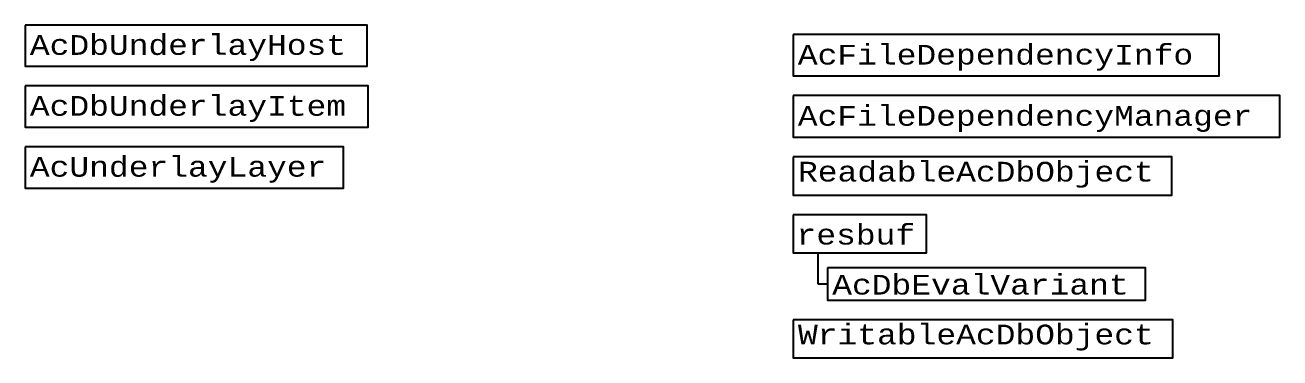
# Model space of a CAD drawing. Header units: inches. Extents: x 350 to 848, y -216 to 10.
# Drawn here: x 389.88 to 415.33, y -126.57 to -119.81 of the extents above; entities that cross this region are included whole.
import ezdxf

# ---------------------------------------------------------------- set-up
doc = ezdxf.new("R2010")
doc.units = ezdxf.units.IN
doc.header["$MEASUREMENT"] = 0
for name, color, linetype in [('ObjectARX 2009 Unmanaged classes', 7, 'Continuous'), ('Unmanaged classes', 7, 'Continuous'), ('Unmanaged classes w .NET Wrappers', 3, 'Continuous')]:
    doc.layers.add(name, color=color, linetype=linetype)
doc.styles.add('Unmanaged', font='cour.ttf', dxfattribs={"height": 0.2})

msp = doc.modelspace()

# ---------------------------------------------------------------- linework, layer by layer
for p, q in [((405.955, -124.44), (405.955, -125.067)), ((405.955, -125.067), (406.155, -125.067))]:
    msp.add_line(p, q)
for points in [[(389.88, -119.815), (389.88, -120.65), (396.818, -120.65), (396.818, -119.815)], [(405.455, -120.004), (405.455, -120.847), (414.097, -120.847), (414.097, -120.004)], [(389.88, -121.05), (389.88, -121.886), (396.841, -121.886), (396.841, -121.05)], [(405.455, -121.247), (405.455, -122.09), (415.328, -122.09), (415.328, -121.247)], [(389.88, -122.286), (389.88, -123.122), (396.336, -123.122), (396.336, -122.286)], [(405.455, -122.49), (405.455, -123.265), (413.138, -123.265), (413.138, -122.49)], [(405.455, -123.665), (405.455, -124.44), (408.164, -124.44), (408.164, -123.665)], [(406.155, -124.74), (406.155, -125.395), (412.602, -125.395), (412.602, -124.74)], [(405.455, -125.795), (405.455, -126.57), (413.156, -126.57), (413.156, -125.795)]]:
    msp.add_lwpolyline(points, close=True)

# ---------------------------------------------------------------- texts
at = {"layer": 'ObjectARX 2009 Unmanaged classes', "char_height": 0.4, "attachment_point": 1}
for s, insert in [('{\\Fcourier new;ReadableAcDbObject}', (405.555, -122.59)), ('{\\Fcourier new;WritableAcDbObject}', (405.555, -125.895))]:
    msp.add_mtext(s, dxfattribs=dict(at, insert=insert))
at = {"layer": 'Unmanaged classes', "style": 'Unmanaged'}
msp.add_text('AcDbEvalVariant', height=0.4, dxfattribs=at).set_placement((406.249, -125.284))
at = {"layer": 'Unmanaged classes w .NET Wrappers', "style": 'Unmanaged'}
for s, p in [('AcDbUnderlayHost', (389.977, -120.419)), ('AcFileDependencyInfo', (405.552, -120.616)), ('AcDbUnderlayItem', (389.977, -121.655)), ('AcFileDependencyManager', (405.552, -121.858)), ('AcUnderlayLayer', (389.977, -122.891)), ('resbuf', (405.526, -124.269))]:
    msp.add_text(s, height=0.4, dxfattribs=at).set_placement(p)

doc.saveas('drawing.dxf')
